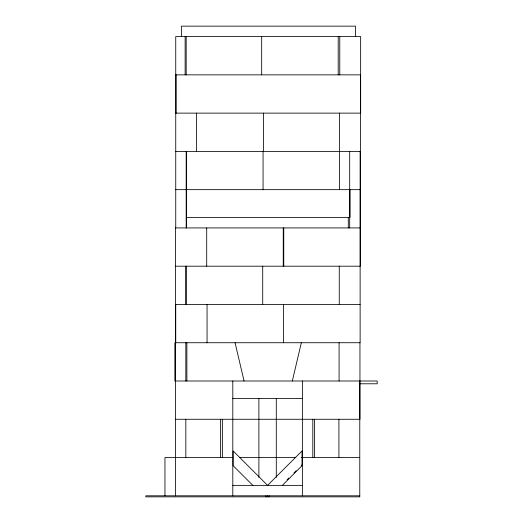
<?xml version="1.0" encoding="UTF-8"?>
<svg xmlns="http://www.w3.org/2000/svg" width="523" height="523" viewBox="0 0 523 523"><rect width="100%" height="100%" fill="white"/><g stroke="black" fill="none" stroke-linecap="round" stroke-linejoin="round"><path stroke-width="0.78" d="M267.541 496.85L267.547 495.804M292.324 380.999L301.34 342.735M268.946 496.85L269.195 495.804M287.147 479.728L288.84 478.035M293.913 472.955L296.175 470.7M301.248 465.627L302.379 464.496M282.348 485.37L302.026 465.692L302.026 450.931L267.586 485.37L233.147 450.931L233.147 465.692L252.831 485.37M175.741 74.854L360.648 74.854M175.741 113.125L360.478 113.125M175.741 151.389L360.478 151.389M175.741 189.659L186.181 189.659M186.528 189.659L360.125 189.659M186.528 217.49L350.037 217.49L350.037 189.659M360.301 227.93L175.395 227.93L175.395 495.804M175.395 266.194L360.301 266.194L360.301 189.659M175.395 304.464L360.125 304.464M175.395 342.735L360.125 342.735L360.125 151.389M175.395 380.999L377.175 380.999L377.175 383.784L359.203 383.784M232.8 398.395L302.379 398.395M175.395 419.269L359.778 419.269M232.8 457.54L164.961 457.54L164.961 495.804M239.325 457.54L295.855 457.54M301.176 457.54L359.778 457.54M232.8 485.37L302.379 485.37M359.778 495.804L145.825 495.804L145.825 496.85L359.778 496.85L359.778 380.999M235.056 342.735L244.064 380.999M265.88 495.804L266.122 496.85M360.648 113.125L360.648 36.584L175.741 36.584L175.741 227.93M360.478 74.854L360.478 189.659M359.955 342.735L359.955 419.269M355.431 36.584L355.431 26.15L181.488 26.15L181.488 36.584M349.691 151.389L349.691 227.93M348.298 217.49L348.298 227.93M339.773 36.584L339.773 74.854M339.604 113.125L339.604 189.659M339.257 266.194L339.257 304.464M339.081 342.735L339.081 380.999M338.904 419.269L338.904 457.54M338.211 36.584L338.211 74.854M314.552 419.269L314.552 457.54M312.813 419.269L312.813 457.651M302.379 380.999L302.379 495.804M283.767 227.93L283.767 266.194M283.59 304.464L283.59 342.735M283.244 227.93L283.244 266.194M276.288 398.395L276.288 477.421M263.461 113.125L263.461 151.389M263.062 151.389L263.062 189.659M262.716 266.194L262.716 304.464M261.677 36.584L261.677 74.854M258.892 398.395L258.892 477.421M232.8 380.999L232.8 495.804M222.36 419.269L222.36 457.651M220.621 419.269L220.621 457.54M207.056 304.464L207.056 342.735M206.709 227.93L206.709 266.194M196.615 113.125L196.615 151.389M186.874 342.735L186.874 380.999M186.528 151.389L186.528 227.93M186.181 36.584L186.181 74.854M186.181 151.389L186.181 227.93M186.181 266.194L186.181 304.464M185.835 266.194L185.835 304.464M185.835 342.735L185.835 380.999M185.835 419.269L185.835 457.54M185.135 36.584L185.135 74.854M176.094 74.854L176.094 113.125M175.741 304.464L175.741 342.735M174.872 342.735L174.872 380.999"/></g></svg>
